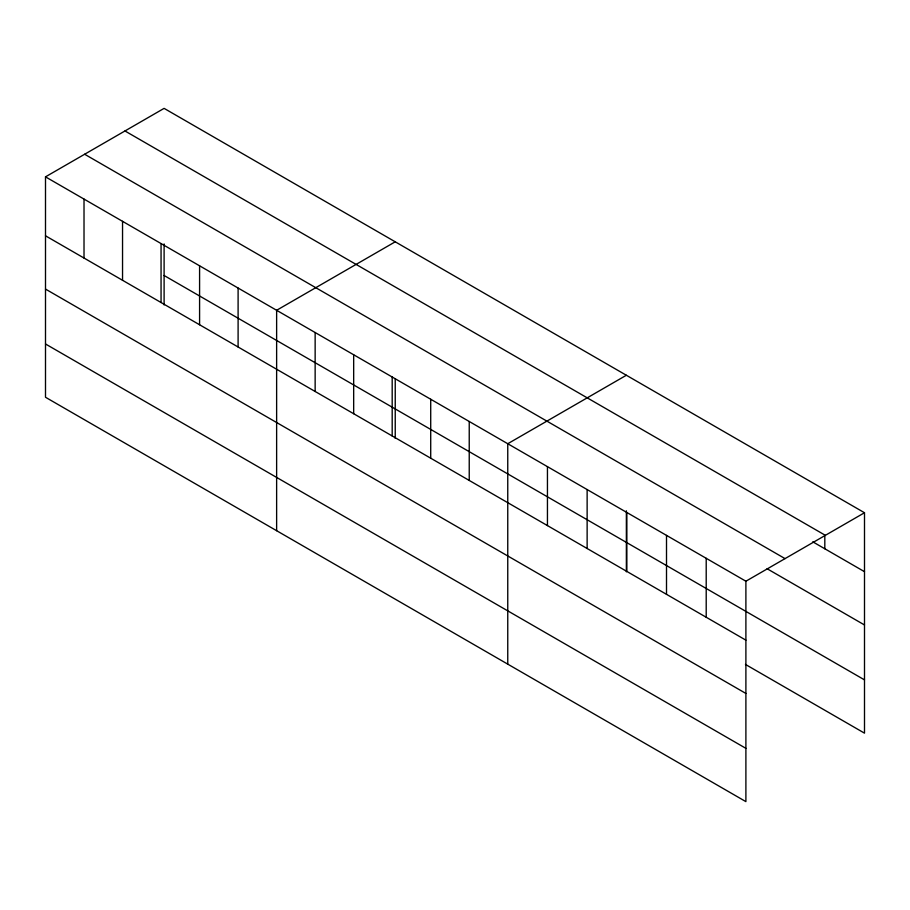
<?xml version="1.0" encoding="UTF-8"?>
<svg xmlns="http://www.w3.org/2000/svg" width="910" height="910" viewBox="0 0 910 910"><rect width="100%" height="100%" fill="white"/><g stroke="black" fill="none" stroke-linecap="round" stroke-linejoin="round"><path stroke-width="1.36" d="M45.5 176.847L745.893 581.217L745.893 801.63L45.5 397.26L45.5 176.847L164.107 108.37L864.5 512.74L864.5 733.153L745.438 664.414M395.236 241.81L276.629 310.287L276.629 530.701M626.364 375.25L507.757 443.727L507.757 664.152M745.893 581.217L864.5 512.74M124.966 130.972L825.359 535.33M812.789 541.825L864.5 571.685M84.641 154.245L785.034 558.615M767.084 568.727L864.5 624.965M164.107 275.502L864.5 679.872M45.5 235.804L745.893 640.162M45.5 289.084L745.893 693.454M45.5 343.98L745.893 748.35M824.813 536.138L824.813 548.775M706.206 558.296L706.206 617.253M666.507 535.387L666.507 594.332M626.819 512.466L626.819 571.423M626.364 510.817L626.364 571.833M587.132 489.557L587.132 548.514M547.445 466.648L547.445 525.593M469.23 421.489L469.23 480.446M430.714 399.251L430.714 458.196M395.236 378.753L395.236 438.392M392.187 377.013L392.187 435.958M353.671 354.775L353.671 413.72M315.144 332.525L315.144 391.482M238.101 288.049L238.101 347.006M199.586 265.811L199.586 324.756M164.107 243.937L164.107 304.952M161.059 243.573L161.059 302.518M122.543 221.323L122.543 280.28M84.016 199.085L84.016 258.042"/></g></svg>
